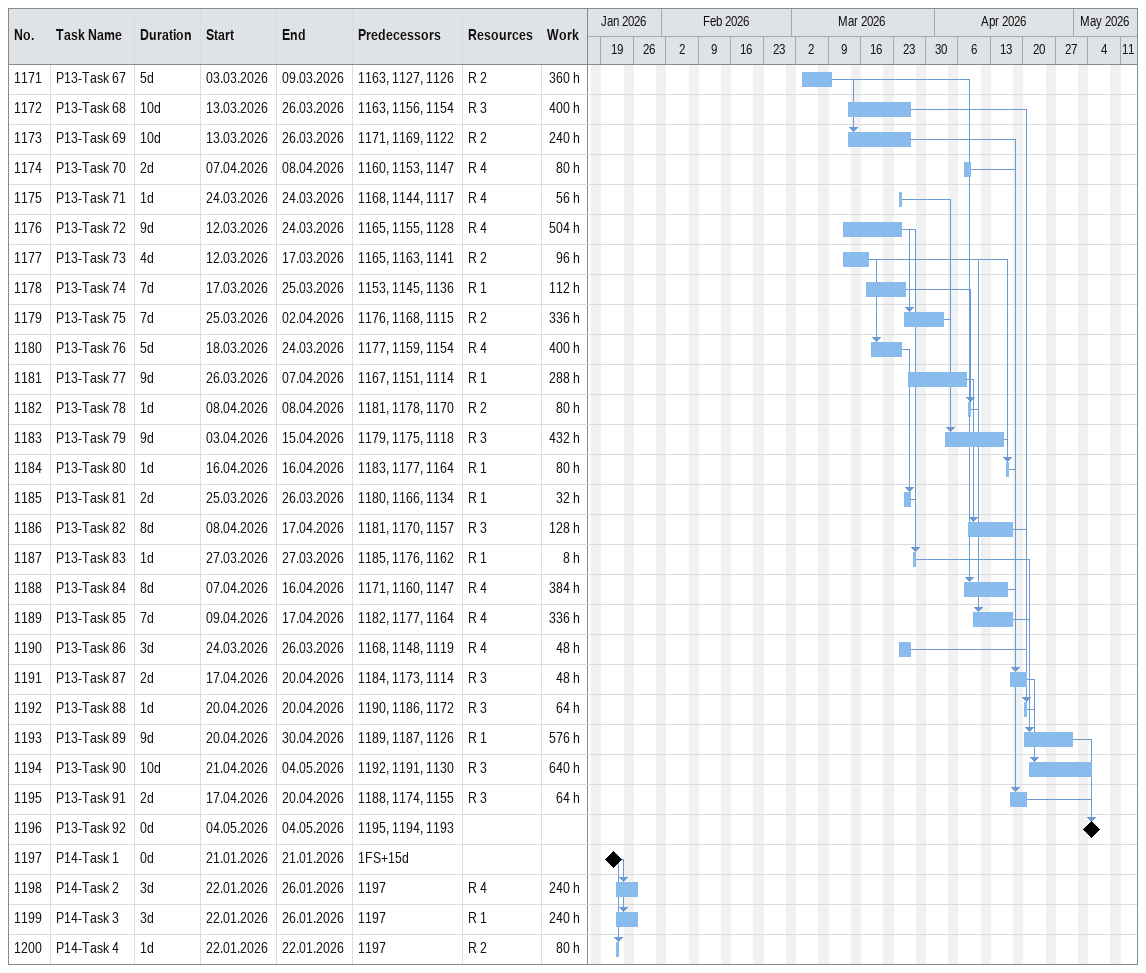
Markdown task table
| ID | Task | Duration | Start | Finish | Predecessors | Resources | Work (h) |
|---|---|---|---|---|---|---|---|
| 1171 | P13-Task 67 | 5d | 2026-03-03 | 2026-03-09 | 1163, 1127, 1126 | R 2 | 360 |
| 1172 | P13-Task 68 | 10d | 2026-03-13 | 2026-03-26 | 1163, 1156, 1154 | R 3 | 400 |
| 1173 | P13-Task 69 | 10d | 2026-03-13 | 2026-03-26 | 1171, 1169, 1122 | R 2 | 240 |
| 1174 | P13-Task 70 | 2d | 2026-04-07 | 2026-04-08 | 1160, 1153, 1147 | R 4 | 80 |
| 1175 | P13-Task 71 | 1d | 2026-03-24 | 2026-03-24 | 1168, 1144, 1117 | R 4 | 56 |
| 1176 | P13-Task 72 | 9d | 2026-03-12 | 2026-03-24 | 1165, 1155, 1128 | R 4 | 504 |
| 1177 | P13-Task 73 | 4d | 2026-03-12 | 2026-03-17 | 1165, 1163, 1141 | R 2 | 96 |
| 1178 | P13-Task 74 | 7d | 2026-03-17 | 2026-03-25 | 1153, 1145, 1136 | R 1 | 112 |
| 1179 | P13-Task 75 | 7d | 2026-03-25 | 2026-04-02 | 1176, 1168, 1115 | R 2 | 336 |
| 1180 | P13-Task 76 | 5d | 2026-03-18 | 2026-03-24 | 1177, 1159, 1154 | R 4 | 400 |
| 1181 | P13-Task 77 | 9d | 2026-03-26 | 2026-04-07 | 1167, 1151, 1114 | R 1 | 288 |
| 1182 | P13-Task 78 | 1d | 2026-04-08 | 2026-04-08 | 1181, 1178, 1170 | R 2 | 80 |
| 1183 | P13-Task 79 | 9d | 2026-04-03 | 2026-04-15 | 1179, 1175, 1118 | R 3 | 432 |
| 1184 | P13-Task 80 | 1d | 2026-04-16 | 2026-04-16 | 1183, 1177, 1164 | R 1 | 80 |
| 1185 | P13-Task 81 | 2d | 2026-03-25 | 2026-03-26 | 1180, 1166, 1134 | R 1 | 32 |
| 1186 | P13-Task 82 | 8d | 2026-04-08 | 2026-04-17 | 1181, 1170, 1157 | R 3 | 128 |
| 1187 | P13-Task 83 | 1d | 2026-03-27 | 2026-03-27 | 1185, 1176, 1162 | R 1 | 8 |
| 1188 | P13-Task 84 | 8d | 2026-04-07 | 2026-04-16 | 1171, 1160, 1147 | R 4 | 384 |
| 1189 | P13-Task 85 | 7d | 2026-04-09 | 2026-04-17 | 1182, 1177, 1164 | R 4 | 336 |
| 1190 | P13-Task 86 | 3d | 2026-03-24 | 2026-03-26 | 1168, 1148, 1119 | R 4 | 48 |
| 1191 | P13-Task 87 | 2d | 2026-04-17 | 2026-04-20 | 1184, 1173, 1114 | R 3 | 48 |
| 1192 | P13-Task 88 | 1d | 2026-04-20 | 2026-04-20 | 1190, 1186, 1172 | R 3 | 64 |
| 1193 | P13-Task 89 | 9d | 2026-04-20 | 2026-04-30 | 1189, 1187, 1126 | R 1 | 576 |
| 1194 | P13-Task 90 | 10d | 2026-04-21 | 2026-05-04 | 1192, 1191, 1130 | R 3 | 640 |
| 1195 | P13-Task 91 | 2d | 2026-04-17 | 2026-04-20 | 1188, 1174, 1155 | R 3 | 64 |
| 1196 | P13-Task 92 | 0d | 2026-05-04 | 2026-05-04 | 1195, 1194, 1193 |  |  |
| 1197 | P14-Task 1 | 0d | 2026-01-21 | 2026-01-21 | 1FS+15d |  |  |
| 1198 | P14-Task 2 | 3d | 2026-01-22 | 2026-01-26 | 1197 | R 4 | 240 |
| 1199 | P14-Task 3 | 3d | 2026-01-22 | 2026-01-26 | 1197 | R 1 | 240 |
| 1200 | P14-Task 4 | 1d | 2026-01-22 | 2026-01-22 | 1197 | R 2 | 80 |
